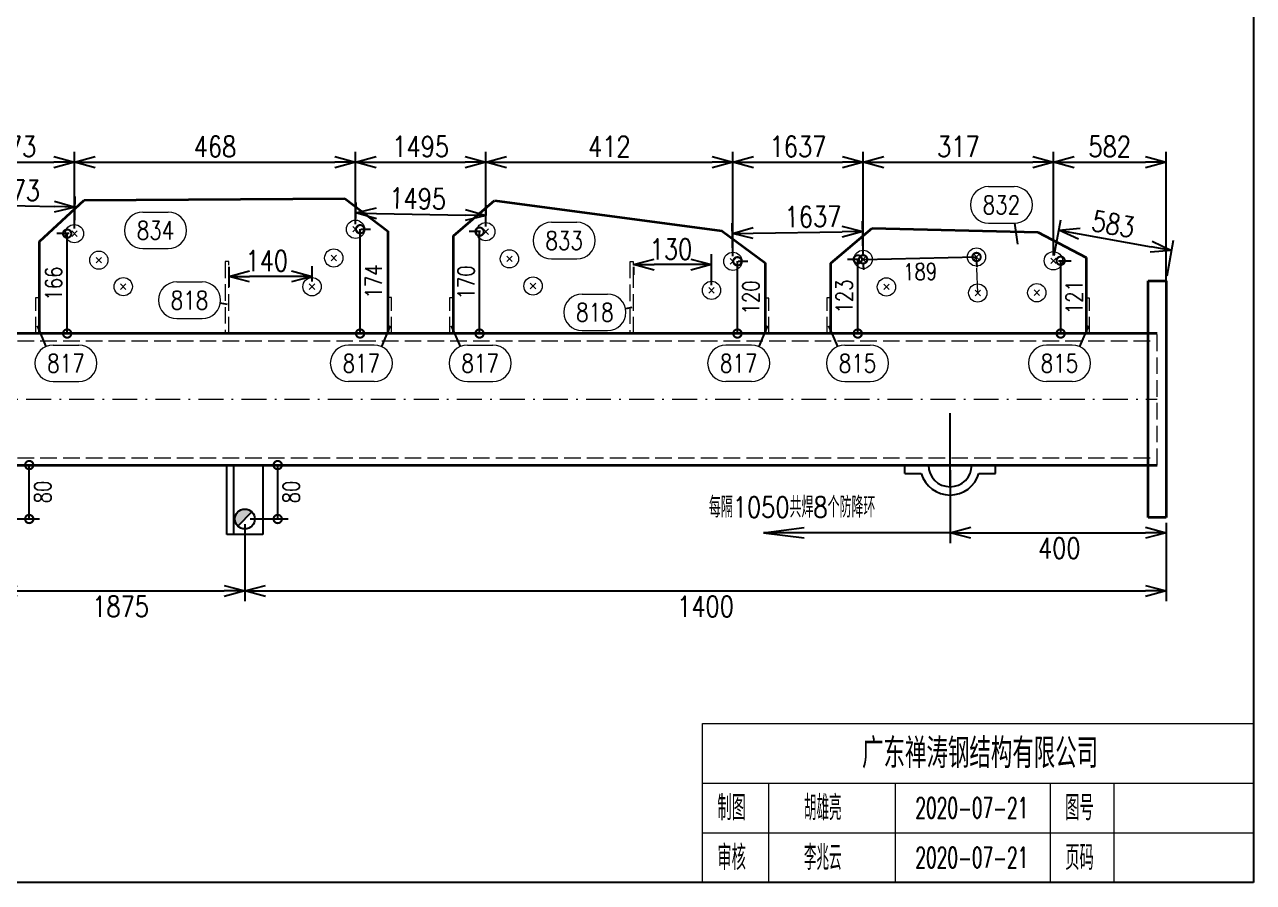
# Model space of a CAD drawing. Extents: x 1310 to 15542, y -76 to 8381.
# Drawn here: x 2299 to 2447.4, y 1193.8 to 1297.4 of the extents above; entities that cross this region are included whole.
import ezdxf
from ezdxf.enums import TextEntityAlignment as Align

# ---------------------------------------------------------------- set-up
doc = ezdxf.new("R2010")
doc.units = 0
doc.header["$MEASUREMENT"] = 0
doc.linetypes.add('一点画线', pattern=[5.2, 3, -1, 0.2, -1])
doc.linetypes.add('虚线', pattern=[2.75, 2, -0.75])
doc.layers.get('0').update_dxf_attribs({"linetype": 'CONTINUOUS', "lineweight": 25})
doc.layers.get('Defpoints').update_dxf_attribs({"linetype": 'CONTINUOUS'})
doc.layers.add('4', color=7, linetype='CONTINUOUS', lineweight=25)
doc.layers.add('5', color=7, linetype='CONTINUOUS', lineweight=25)
doc.styles.add('DimFont', font='simplex.shx', dxfattribs={"width": 0.8, "bigfont": 'gbhzfs.shx'})
doc.styles.get("Standard").update_dxf_attribs({"font": 'simplex.shx', "width": 0.7, "height": 3, "bigfont": 'gbhzfs.shx'})
doc.dimstyles.new('DHDxfDimStyleOpen30', dxfattribs={"dimtxt": 2.5, "dimasz": 2.5, "dimexe": 1.25, "dimexo": 0.625, "dimtad": 2, "dimtxsty": 'DimFont', "dimblk": 'OPEN30', "dimblk1": 'OPEN30', "dimblk2": 'OPEN30', "dimcen": 2.5, "dimadec": 0, "dimazin": 0, "dimtfac": 1, "dimtmove": 0, "dimatfit": 3, "dimfxl": 0, "dimarcsym": 0})

# ---------------------------------------------------------------- blocks, each defined once
blk = doc.blocks.new('板孔21.5')
at = {"layer": '5', "color": 7, "linetype": 'Continuous', "lineweight": 13}
for p, q in [((-0.3, -0.3), (0.3, 0.3)), ((0.3, -0.3), (-0.3, 0.3))]:
    blk.add_line(p, q, dxfattribs=at)
blk.add_circle((0, 0), 1, dxfattribs=at)
blk = doc.blocks.new('_OPEN30')
at = {"color": 0, "linetype": 'ByBlock', "lineweight": -2}
for p, q in [((-1, 0.268), (0, 0)), ((0, 0), (-1, -0.268)), ((0, 0), (-1, 0))]:
    blk.add_line(p, q, dxfattribs=at)
blk = doc.blocks.new('*D486')
at = {"layer": '5', "color": 96, "linetype": 'Continuous', "lineweight": -2}
for p, q in [((2423.38, 1269.49), (2424.16, 1273.8)), ((2426.4, 1272.13), (2435.08, 1270.57)), ((2436.99, 1267.05), (2437.76, 1271.36))]:
    blk.add_line(p, q, dxfattribs=at)
at = {"layer": 'Defpoints', "color": 0, "linetype": 'Continuous'}
for p in [(2437.54, 1270.13), (2423.27, 1268.87), (2436.88, 1266.43)]:
    blk.add_point(p, dxfattribs=at)
at = {"layer": '5', "color": 96, "linetype": 'Continuous', "lineweight": -2, "xscale": 2.5, "yscale": 2.5, "zscale": 2.5}
for p, rotation in [((2423.94, 1272.57), 169.8275937129126), ((2437.54, 1270.13), 349.8275937129126)]:
    blk.add_blockref('_OPEN30', p, dxfattribs=dict(at, rotation=rotation))
at = {"layer": '5', "color": 96, "linetype": 'Continuous', "lineweight": 18, "insert": (2430.5, 1273.3), "char_height": 2.5, "attachment_point": 5, "rotation": 349.8276, "line_spacing_factor": 0.6, "style": 'DimFont'}
blk.add_mtext('583', dxfattribs=at)
blk = doc.blocks.new('_DotSmall')
at = {"color": 0, "linetype": 'ByBlock', "const_width": 0.5}
blk.add_lwpolyline([(-0.0625, 0, 1), (0.0625, 0, 1)], format="xyb", close=True, dxfattribs=at)
blk = doc.blocks.new('*D491')
at = {"layer": '5', "color": 6, "linetype": 'Continuous', "lineweight": -2}
for p, q in [((2304.44, 1272.15), (2302.94, 1272.15)), ((2304.19, 1260.09), (2304.19, 1272.15)), ((2304.44, 1260.09), (2302.94, 1260.09))]:
    blk.add_line(p, q, dxfattribs=at)
at = {"layer": 'Defpoints', "color": 0, "linetype": 'Continuous'}
for p in [(2304.19, 1272.15), (2305.07, 1272.15), (2305.07, 1260.09)]:
    blk.add_point(p, dxfattribs=at)
at = {"layer": '5', "color": 6, "linetype": 'Continuous', "lineweight": -2, "xscale": 2, "yscale": 2, "zscale": 2}
for p, rotation in [((2304.19, 1272.15), 90), ((2304.19, 1260.09), 270)]:
    blk.add_blockref('_DotSmall', p, dxfattribs=dict(at, rotation=rotation))
at = {"layer": '5', "color": 6, "linetype": 'Continuous', "lineweight": 18, "insert": (2302.56, 1266.12), "char_height": 2, "attachment_point": 5, "rotation": 90, "line_spacing_factor": 0.6, "style": 'DimFont'}
blk.add_mtext('166', dxfattribs=at)
blk = doc.blocks.new('*D492')
at = {"layer": '5', "color": 6, "linetype": 'Continuous', "lineweight": -2}
for p, q in [((2339.56, 1260.09), (2339.56, 1272.68)), ((2339.63, 1272.68), (2340.81, 1272.68)), ((2339.63, 1260.09), (2340.81, 1260.09))]:
    blk.add_line(p, q, dxfattribs=at)
at = {"layer": 'Defpoints', "color": 0, "linetype": 'Continuous'}
for p in [(2339.01, 1272.68), (2339.56, 1272.68), (2339.01, 1260.09)]:
    blk.add_point(p, dxfattribs=at)
at = {"layer": '5', "color": 6, "linetype": 'Continuous', "lineweight": -2, "xscale": 2, "yscale": 2, "zscale": 2}
for p, rotation in [((2339.56, 1272.68), 90), ((2339.56, 1260.09), 270)]:
    blk.add_blockref('_DotSmall', p, dxfattribs=dict(at, rotation=rotation))
at = {"layer": '5', "color": 6, "linetype": 'Continuous', "lineweight": 18, "insert": (2341.18, 1266.38), "char_height": 2, "attachment_point": 5, "rotation": 90, "line_spacing_factor": 0.6, "style": 'DimFont'}
blk.add_mtext('174', dxfattribs=at)
blk = doc.blocks.new('*D493')
at = {"layer": '5', "color": 6, "linetype": 'Continuous', "lineweight": -2}
for p, q in [((2354.11, 1272.39), (2352.73, 1272.39)), ((2353.98, 1260.09), (2353.98, 1272.39)), ((2354.11, 1260.09), (2352.73, 1260.09))]:
    blk.add_line(p, q, dxfattribs=at)
at = {"layer": 'Defpoints', "color": 0, "linetype": 'Continuous'}
for p in [(2353.98, 1272.39), (2354.74, 1272.39), (2354.74, 1260.09)]:
    blk.add_point(p, dxfattribs=at)
at = {"layer": '5', "color": 6, "linetype": 'Continuous', "lineweight": -2, "xscale": 2, "yscale": 2, "zscale": 2}
for p, rotation in [((2353.98, 1272.39), 90), ((2353.98, 1260.09), 270)]:
    blk.add_blockref('_DotSmall', p, dxfattribs=dict(at, rotation=rotation))
at = {"layer": '5', "color": 6, "linetype": 'Continuous', "lineweight": 18, "insert": (2352.36, 1266.26), "char_height": 2, "attachment_point": 5, "rotation": 90, "line_spacing_factor": 0.6, "style": 'DimFont'}
blk.add_mtext('170', dxfattribs=at)
blk = doc.blocks.new('*D494')
at = {"layer": '5', "color": 6, "linetype": 'Continuous', "lineweight": -2}
for p, q in [((2385.12, 1260.09), (2385.12, 1268.81)), ((2385.19, 1268.81), (2386.37, 1268.81)), ((2385.19, 1260.09), (2386.37, 1260.09))]:
    blk.add_line(p, q, dxfattribs=at)
at = {"layer": 'Defpoints', "color": 0, "linetype": 'Continuous'}
for p in [(2384.57, 1268.81), (2385.12, 1268.81), (2384.57, 1260.09)]:
    blk.add_point(p, dxfattribs=at)
at = {"layer": '5', "color": 6, "linetype": 'Continuous', "lineweight": -2, "xscale": 2, "yscale": 2, "zscale": 2}
for p, rotation in [((2385.12, 1268.81), 90), ((2385.12, 1260.09), 270)]:
    blk.add_blockref('_DotSmall', p, dxfattribs=dict(at, rotation=rotation))
at = {"layer": '5', "color": 6, "linetype": 'Continuous', "lineweight": 18, "insert": (2386.74, 1264.45), "char_height": 2, "attachment_point": 5, "rotation": 90, "line_spacing_factor": 0.6, "style": 'DimFont'}
blk.add_mtext('120', dxfattribs=at)
blk = doc.blocks.new('*D495')
at = {"layer": '5', "color": 6, "linetype": 'Continuous', "lineweight": -2}
for p, q in [((2399.68, 1269.04), (2398.4, 1269.04)), ((2399.65, 1260.09), (2399.65, 1269.04)), ((2399.68, 1260.09), (2398.4, 1260.09))]:
    blk.add_line(p, q, dxfattribs=at)
at = {"layer": 'Defpoints', "color": 0, "linetype": 'Continuous'}
for p in [(2399.65, 1269.04), (2400.3, 1269.04), (2400.3, 1260.09)]:
    blk.add_point(p, dxfattribs=at)
at = {"layer": '5', "color": 6, "linetype": 'Continuous', "lineweight": -2, "xscale": 2, "yscale": 2, "zscale": 2}
for p, rotation in [((2399.65, 1269.04), 90), ((2399.65, 1260.09), 270)]:
    blk.add_blockref('_DotSmall', p, dxfattribs=dict(at, rotation=rotation))
at = {"layer": '5', "color": 6, "linetype": 'Continuous', "lineweight": 18, "insert": (2398.02, 1264.56), "char_height": 2, "attachment_point": 5, "rotation": 90, "line_spacing_factor": 0.6, "style": 'DimFont'}
blk.add_mtext('123', dxfattribs=at)
blk = doc.blocks.new('*D496')
at = {"layer": '5', "color": 6, "linetype": 'Continuous', "lineweight": -2}
for p, q in [((2423.9, 1268.87), (2425.4, 1268.87)), ((2424.15, 1260.09), (2424.15, 1268.87)), ((2423.9, 1260.09), (2425.4, 1260.09))]:
    blk.add_line(p, q, dxfattribs=at)
at = {"layer": 'Defpoints', "color": 0, "linetype": 'Continuous'}
for p in [(2423.27, 1268.87), (2424.15, 1268.87), (2423.27, 1260.09)]:
    blk.add_point(p, dxfattribs=at)
at = {"layer": '5', "color": 6, "linetype": 'Continuous', "lineweight": -2, "xscale": 2, "yscale": 2, "zscale": 2}
for p, rotation in [((2424.15, 1268.87), 90), ((2424.15, 1260.09), 270)]:
    blk.add_blockref('_DotSmall', p, dxfattribs=dict(at, rotation=rotation))
at = {"layer": '5', "color": 6, "linetype": 'Continuous', "lineweight": 18, "insert": (2425.78, 1264.48), "char_height": 2, "attachment_point": 5, "rotation": 90, "line_spacing_factor": 0.6, "style": 'DimFont'}
blk.add_mtext('121', dxfattribs=at)
blk = doc.blocks.new('*D498')
at = {"layer": '5', "color": 96, "linetype": 'Continuous', "lineweight": -2}
for p, q in [((2289.02, 1273.14), (2289.1, 1276.97)), ((2305.08, 1272.77), (2305.17, 1276.61)), ((2291.57, 1275.67), (2302.64, 1275.41))]:
    blk.add_line(p, q, dxfattribs=at)
at = {"layer": 'Defpoints', "color": 0, "linetype": 'Continuous'}
for p in [(2305.14, 1275.36), (2289, 1272.51), (2305.07, 1272.15)]:
    blk.add_point(p, dxfattribs=at)
at = {"layer": '5', "color": 96, "linetype": 'Continuous', "lineweight": -2, "xscale": 2.5, "yscale": 2.5, "zscale": 2.5}
for p, rotation in [((2289.07, 1275.72), 178.6982102862975), ((2305.14, 1275.36), 358.6982102862975)]:
    blk.add_blockref('_OPEN30', p, dxfattribs=dict(at, rotation=rotation))
at = {"layer": '5', "color": 96, "linetype": 'Continuous', "lineweight": 18, "insert": (2297.48, 1277.41), "char_height": 2.5, "attachment_point": 5, "rotation": 358.6982, "line_spacing_factor": 0.6, "style": 'DimFont'}
blk.add_mtext('1473', dxfattribs=at)
blk = doc.blocks.new('*D499')
at = {"layer": '5', "color": 96, "linetype": 'Continuous', "lineweight": -2}
for p, q in [((2339.02, 1273.3), (2339.07, 1275.89)), ((2341.54, 1274.59), (2352.27, 1274.39)), ((2354.75, 1273.01), (2354.79, 1275.6))]:
    blk.add_line(p, q, dxfattribs=at)
at = {"layer": 'Defpoints', "color": 0, "linetype": 'Continuous'}
for p in [(2354.77, 1274.35), (2339.01, 1272.68), (2354.74, 1272.39)]:
    blk.add_point(p, dxfattribs=at)
at = {"layer": '5', "color": 96, "linetype": 'Continuous', "lineweight": -2, "xscale": 2.5, "yscale": 2.5, "zscale": 2.5}
for p, rotation in [((2339.04, 1274.64), 178.9421235279986), ((2354.77, 1274.35), 358.9421235279986)]:
    blk.add_blockref('_OPEN30', p, dxfattribs=dict(at, rotation=rotation))
at = {"layer": '5', "color": 96, "linetype": 'Continuous', "lineweight": 18, "insert": (2346.52, 1276.38), "char_height": 2.5, "attachment_point": 5, "rotation": 358.9421, "line_spacing_factor": 0.6, "style": 'DimFont'}
blk.add_mtext('1495', dxfattribs=at)
blk = doc.blocks.new('*D500')
at = {"layer": '5', "color": 96, "linetype": 'Continuous', "lineweight": -2}
for p, q in [((2384.56, 1269.43), (2384.5, 1273.43)), ((2400.29, 1269.66), (2400.24, 1273.66)), ((2387.02, 1272.22), (2397.75, 1272.38))]:
    blk.add_line(p, q, dxfattribs=at)
at = {"layer": 'Defpoints', "color": 0, "linetype": 'Continuous'}
for p in [(2400.25, 1272.41), (2384.57, 1268.81), (2400.3, 1269.04)]:
    blk.add_point(p, dxfattribs=at)
at = {"layer": '5', "color": 96, "linetype": 'Continuous', "lineweight": -2, "xscale": 2.5, "yscale": 2.5, "zscale": 2.5}
for p, rotation in [((2400.25, 1272.41), 0.842784728914842), ((2384.52, 1272.18), 180.8427847289149)]:
    blk.add_blockref('_OPEN30', p, dxfattribs=dict(at, rotation=rotation))
at = {"layer": '5', "color": 96, "linetype": 'Continuous', "lineweight": 18, "insert": (2394.24, 1274.2), "char_height": 2.5, "attachment_point": 5, "rotation": 0.8428, "line_spacing_factor": 0.6, "style": 'DimFont'}
blk.add_mtext('1637', dxfattribs=at)
blk = doc.blocks.new('*D505')
at = {"layer": '5', "color": 7, "linetype": 'Continuous', "lineweight": -2}
for p, q in [((2289, 1273.14), (2289, 1282.03)), ((2305.07, 1272.77), (2305.07, 1282.03)), ((2291.5, 1280.78), (2302.57, 1280.78))]:
    blk.add_line(p, q, dxfattribs=at)
at = {"layer": 'Defpoints', "color": 0, "linetype": 'Continuous'}
for p in [(2305.07, 1280.78), (2289, 1272.51), (2305.07, 1272.15)]:
    blk.add_point(p, dxfattribs=at)
at = {"layer": '5', "color": 7, "linetype": 'Continuous', "lineweight": -2, "xscale": 2.5, "yscale": 2.5, "zscale": 2.5, "rotation": 180}
blk.add_blockref('_OPEN30', (2289, 1280.78), dxfattribs=at)
at = {"layer": '5', "color": 7, "linetype": 'Continuous', "lineweight": -2, "xscale": 2.5, "yscale": 2.5, "zscale": 2.5}
blk.add_blockref('_OPEN30', (2305.07, 1280.78), dxfattribs=at)
at = {"layer": '5', "color": 7, "linetype": 'Continuous', "lineweight": 18, "insert": (2297.03, 1282.65), "char_height": 2.5, "attachment_point": 5, "line_spacing_factor": 0.6, "style": 'DimFont'}
blk.add_mtext('1473', dxfattribs=at)
blk = doc.blocks.new('*D506')
at = {"layer": '5', "color": 7, "linetype": 'Continuous', "lineweight": -2}
for p, q in [((2305.07, 1272.77), (2305.07, 1282.03)), ((2339.01, 1273.3), (2339.01, 1282.03)), ((2307.57, 1280.78), (2336.51, 1280.78))]:
    blk.add_line(p, q, dxfattribs=at)
at = {"layer": 'Defpoints', "color": 0, "linetype": 'Continuous'}
for p in [(2339.01, 1280.78), (2305.07, 1272.15), (2339.01, 1272.68)]:
    blk.add_point(p, dxfattribs=at)
at = {"layer": '5', "color": 7, "linetype": 'Continuous', "lineweight": -2, "xscale": 2.5, "yscale": 2.5, "zscale": 2.5, "rotation": 180}
blk.add_blockref('_OPEN30', (2305.07, 1280.78), dxfattribs=at)
at = {"layer": '5', "color": 7, "linetype": 'Continuous', "lineweight": -2, "xscale": 2.5, "yscale": 2.5, "zscale": 2.5}
blk.add_blockref('_OPEN30', (2339.01, 1280.78), dxfattribs=at)
at = {"layer": '5', "color": 7, "linetype": 'Continuous', "lineweight": 18, "insert": (2322.04, 1282.65), "char_height": 2.5, "attachment_point": 5, "line_spacing_factor": 0.6, "style": 'DimFont'}
blk.add_mtext('468', dxfattribs=at)
blk = doc.blocks.new('*D507')
at = {"layer": '5', "color": 7, "linetype": 'Continuous', "lineweight": -2}
for p, q in [((2339.01, 1273.3), (2339.01, 1282.03)), ((2354.74, 1273.01), (2354.74, 1282.03)), ((2341.51, 1280.78), (2352.24, 1280.78))]:
    blk.add_line(p, q, dxfattribs=at)
at = {"layer": 'Defpoints', "color": 0, "linetype": 'Continuous'}
for p in [(2354.74, 1280.78), (2339.01, 1272.68), (2354.74, 1272.39)]:
    blk.add_point(p, dxfattribs=at)
at = {"layer": '5', "color": 7, "linetype": 'Continuous', "lineweight": -2, "xscale": 2.5, "yscale": 2.5, "zscale": 2.5, "rotation": 180}
blk.add_blockref('_OPEN30', (2339.01, 1280.78), dxfattribs=at)
at = {"layer": '5', "color": 7, "linetype": 'Continuous', "lineweight": -2, "xscale": 2.5, "yscale": 2.5, "zscale": 2.5}
blk.add_blockref('_OPEN30', (2354.74, 1280.78), dxfattribs=at)
at = {"layer": '5', "color": 7, "linetype": 'Continuous', "lineweight": 18, "insert": (2346.87, 1282.65), "char_height": 2.5, "attachment_point": 5, "line_spacing_factor": 0.6, "style": 'DimFont'}
blk.add_mtext('1495', dxfattribs=at)
blk = doc.blocks.new('*D508')
at = {"layer": '5', "color": 7, "linetype": 'Continuous', "lineweight": -2}
for p, q in [((2354.74, 1273.01), (2354.74, 1282.03)), ((2384.57, 1269.43), (2384.57, 1282.03)), ((2357.24, 1280.78), (2382.07, 1280.78))]:
    blk.add_line(p, q, dxfattribs=at)
at = {"layer": 'Defpoints', "color": 0, "linetype": 'Continuous'}
for p in [(2384.57, 1280.78), (2354.74, 1272.39), (2384.57, 1268.81)]:
    blk.add_point(p, dxfattribs=at)
at = {"layer": '5', "color": 7, "linetype": 'Continuous', "lineweight": -2, "xscale": 2.5, "yscale": 2.5, "zscale": 2.5, "rotation": 180}
blk.add_blockref('_OPEN30', (2354.74, 1280.78), dxfattribs=at)
at = {"layer": '5', "color": 7, "linetype": 'Continuous', "lineweight": -2, "xscale": 2.5, "yscale": 2.5, "zscale": 2.5}
blk.add_blockref('_OPEN30', (2384.57, 1280.78), dxfattribs=at)
at = {"layer": '5', "color": 7, "linetype": 'Continuous', "lineweight": 18, "insert": (2369.65, 1282.65), "char_height": 2.5, "attachment_point": 5, "line_spacing_factor": 0.6, "style": 'DimFont'}
blk.add_mtext('412', dxfattribs=at)
blk = doc.blocks.new('*D509')
at = {"layer": '5', "color": 7, "linetype": 'Continuous', "lineweight": -2}
for p, q in [((2384.57, 1269.43), (2384.57, 1282.03)), ((2400.3, 1269.66), (2400.3, 1282.03)), ((2387.07, 1280.78), (2397.8, 1280.78))]:
    blk.add_line(p, q, dxfattribs=at)
at = {"layer": 'Defpoints', "color": 0, "linetype": 'Continuous'}
for p in [(2400.3, 1280.78), (2384.57, 1268.81), (2400.3, 1269.04)]:
    blk.add_point(p, dxfattribs=at)
at = {"layer": '5', "color": 7, "linetype": 'Continuous', "lineweight": -2, "xscale": 2.5, "yscale": 2.5, "zscale": 2.5, "rotation": 180}
blk.add_blockref('_OPEN30', (2384.57, 1280.78), dxfattribs=at)
at = {"layer": '5', "color": 7, "linetype": 'Continuous', "lineweight": -2, "xscale": 2.5, "yscale": 2.5, "zscale": 2.5}
blk.add_blockref('_OPEN30', (2400.3, 1280.78), dxfattribs=at)
at = {"layer": '5', "color": 7, "linetype": 'Continuous', "lineweight": 18, "insert": (2392.43, 1282.65), "char_height": 2.5, "attachment_point": 5, "line_spacing_factor": 0.6, "style": 'DimFont'}
blk.add_mtext('1637', dxfattribs=at)
blk = doc.blocks.new('*D510')
at = {"layer": '5', "color": 7, "linetype": 'Continuous', "lineweight": -2}
for p, q in [((2400.3, 1269.66), (2400.3, 1282.03)), ((2423.27, 1269.5), (2423.27, 1282.03)), ((2402.8, 1280.78), (2420.77, 1280.78))]:
    blk.add_line(p, q, dxfattribs=at)
at = {"layer": 'Defpoints', "color": 0, "linetype": 'Continuous'}
for p in [(2423.27, 1280.78), (2400.3, 1269.04), (2423.27, 1268.87)]:
    blk.add_point(p, dxfattribs=at)
at = {"layer": '5', "color": 7, "linetype": 'Continuous', "lineweight": -2, "xscale": 2.5, "yscale": 2.5, "zscale": 2.5, "rotation": 180}
blk.add_blockref('_OPEN30', (2400.3, 1280.78), dxfattribs=at)
at = {"layer": '5', "color": 7, "linetype": 'Continuous', "lineweight": -2, "xscale": 2.5, "yscale": 2.5, "zscale": 2.5}
blk.add_blockref('_OPEN30', (2423.27, 1280.78), dxfattribs=at)
at = {"layer": '5', "color": 7, "linetype": 'Continuous', "lineweight": 18, "insert": (2411.79, 1282.65), "char_height": 2.5, "attachment_point": 5, "line_spacing_factor": 0.6, "style": 'DimFont'}
blk.add_mtext('317', dxfattribs=at)
blk = doc.blocks.new('*D511')
at = {"layer": '5', "color": 7, "linetype": 'Continuous', "lineweight": -2}
for p, q in [((2423.27, 1269.5), (2423.27, 1282.03)), ((2436.88, 1252.77), (2436.88, 1282.03)), ((2425.77, 1280.78), (2434.38, 1280.78))]:
    blk.add_line(p, q, dxfattribs=at)
at = {"layer": 'Defpoints', "color": 0, "linetype": 'Continuous'}
for p in [(2436.88, 1280.78), (2423.27, 1268.87), (2436.88, 1252.15)]:
    blk.add_point(p, dxfattribs=at)
at = {"layer": '5', "color": 7, "linetype": 'Continuous', "lineweight": -2, "xscale": 2.5, "yscale": 2.5, "zscale": 2.5, "rotation": 180}
blk.add_blockref('_OPEN30', (2423.27, 1280.78), dxfattribs=at)
at = {"layer": '5', "color": 7, "linetype": 'Continuous', "lineweight": -2, "xscale": 2.5, "yscale": 2.5, "zscale": 2.5}
blk.add_blockref('_OPEN30', (2436.88, 1280.78), dxfattribs=at)
at = {"layer": '5', "color": 7, "linetype": 'Continuous', "lineweight": 18, "insert": (2430.07, 1282.65), "char_height": 2.5, "attachment_point": 5, "line_spacing_factor": 0.6, "style": 'DimFont'}
blk.add_mtext('582', dxfattribs=at)
blk = doc.blocks.new('*D512')
at = {"layer": '5', "color": 134, "linetype": 'Continuous', "lineweight": -2}
for p, q in [((2323.7, 1268.16), (2323.7, 1265.74)), ((2333.76, 1266.36), (2333.76, 1268.24)), ((2331.26, 1266.99), (2326.2, 1266.99))]:
    blk.add_line(p, q, dxfattribs=at)
at = {"layer": 'Defpoints', "color": 0, "linetype": 'Continuous'}
for p in [(2323.7, 1268.78), (2323.7, 1266.99), (2333.76, 1265.74)]:
    blk.add_point(p, dxfattribs=at)
at = {"layer": '5', "color": 134, "linetype": 'Continuous', "lineweight": -2, "xscale": 2.5, "yscale": 2.5, "zscale": 2.5, "rotation": 180}
blk.add_blockref('_OPEN30', (2323.7, 1266.99), dxfattribs=at)
at = {"layer": '5', "color": 134, "linetype": 'Continuous', "lineweight": -2, "xscale": 2.5, "yscale": 2.5, "zscale": 2.5}
blk.add_blockref('_OPEN30', (2333.76, 1266.99), dxfattribs=at)
at = {"layer": '5', "color": 134, "linetype": 'Continuous', "lineweight": 18, "insert": (2328.29, 1268.86), "char_height": 2.5, "attachment_point": 5, "line_spacing_factor": 0.6, "style": 'DimFont'}
blk.add_mtext('140', dxfattribs=at)
blk = doc.blocks.new('*D513')
at = {"layer": '5', "color": 134, "linetype": 'Continuous', "lineweight": -2}
for p, q in [((2381.99, 1265.92), (2381.99, 1269.66)), ((2372.56, 1268.13), (2372.56, 1267.16)), ((2379.49, 1268.41), (2375.06, 1268.41))]:
    blk.add_line(p, q, dxfattribs=at)
at = {"layer": 'Defpoints', "color": 0, "linetype": 'Continuous'}
for p in [(2372.56, 1268.76), (2372.56, 1268.41), (2381.99, 1265.3)]:
    blk.add_point(p, dxfattribs=at)
at = {"layer": '5', "color": 134, "linetype": 'Continuous', "lineweight": -2, "xscale": 2.5, "yscale": 2.5, "zscale": 2.5, "rotation": 180}
blk.add_blockref('_OPEN30', (2372.56, 1268.41), dxfattribs=at)
at = {"layer": '5', "color": 134, "linetype": 'Continuous', "lineweight": -2, "xscale": 2.5, "yscale": 2.5, "zscale": 2.5}
blk.add_blockref('_OPEN30', (2381.99, 1268.41), dxfattribs=at)
at = {"layer": '5', "color": 134, "linetype": 'Continuous', "lineweight": 18, "insert": (2377.1, 1270.28), "char_height": 2.5, "attachment_point": 5, "line_spacing_factor": 0.6, "style": 'DimFont'}
blk.add_mtext('130', dxfattribs=at)
blk = doc.blocks.new('*D581')
at = {"layer": '5', "color": 6, "linetype": 'Continuous', "lineweight": -2}
for p, q in [((2400.3, 1269.04), (2413.99, 1269.33)), ((2414, 1268.71), (2414.01, 1268.08)), ((2400.32, 1268.41), (2400.33, 1267.79))]:
    blk.add_line(p, q, dxfattribs=at)
at = {"layer": 'Defpoints', "color": 0, "linetype": 'Continuous'}
for p in [(2400.3, 1269.04), (2413.99, 1269.33), (2413.99, 1269.33)]:
    blk.add_point(p, dxfattribs=at)
at = {"layer": '5', "color": 6, "linetype": 'Continuous', "lineweight": -2, "xscale": 2, "yscale": 2, "zscale": 2}
for p, rotation in [((2400.3, 1269.04), 181.2373660788034), ((2413.99, 1269.33), 1.237366078803411)]:
    blk.add_blockref('_DotSmall', p, dxfattribs=dict(at, rotation=rotation))
at = {"layer": '5', "color": 6, "linetype": 'Continuous', "lineweight": 18, "insert": (2407.18, 1267.56), "char_height": 2, "attachment_point": 5, "rotation": 1.2374, "style": 'DimFont'}
blk.add_mtext('189', dxfattribs=at)
blk = doc.blocks.new('*D604')
at = {"layer": '5', "color": 6, "linetype": 'Continuous', "lineweight": -2}
for p, q in [((2298.43, 1244.21), (2300.86, 1244.21)), ((2299.61, 1237.7), (2299.61, 1244.21)), ((2296.27, 1237.7), (2300.86, 1237.7))]:
    blk.add_line(p, q, dxfattribs=at)
at = {"layer": 'Defpoints', "color": 0, "linetype": 'Continuous'}
for p in [(2297.8, 1244.21), (2299.61, 1244.21), (2295.64, 1237.7)]:
    blk.add_point(p, dxfattribs=at)
at = {"layer": '5', "color": 6, "linetype": 'Continuous', "lineweight": -2, "xscale": 2, "yscale": 2, "zscale": 2}
for p, rotation in [((2299.61, 1244.21), 90), ((2299.61, 1237.7), 270)]:
    blk.add_blockref('_DotSmall', p, dxfattribs=dict(at, rotation=rotation))
at = {"layer": '5', "color": 6, "linetype": 'Continuous', "lineweight": 18, "insert": (2301.24, 1240.96), "char_height": 2, "attachment_point": 5, "rotation": 90, "style": 'DimFont'}
blk.add_mtext('80', dxfattribs=at)
blk = doc.blocks.new('*D605')
at = {"layer": '5', "color": 6, "linetype": 'Continuous', "lineweight": -2}
for p, q in [((2328.43, 1244.21), (2330.86, 1244.21)), ((2329.61, 1237.7), (2329.61, 1244.21)), ((2326.27, 1237.7), (2330.86, 1237.7))]:
    blk.add_line(p, q, dxfattribs=at)
at = {"layer": 'Defpoints', "color": 0, "linetype": 'Continuous'}
for p in [(2327.8, 1244.21), (2329.61, 1244.21), (2325.64, 1237.7)]:
    blk.add_point(p, dxfattribs=at)
at = {"layer": '5', "color": 6, "linetype": 'Continuous', "lineweight": -2, "xscale": 2, "yscale": 2, "zscale": 2}
for p, rotation in [((2329.61, 1244.21), 90), ((2329.61, 1237.7), 270)]:
    blk.add_blockref('_DotSmall', p, dxfattribs=dict(at, rotation=rotation))
at = {"layer": '5', "color": 6, "linetype": 'Continuous', "lineweight": 18, "insert": (2331.24, 1240.96), "char_height": 2, "attachment_point": 5, "rotation": 90, "style": 'DimFont'}
blk.add_mtext('80', dxfattribs=at)
blk = doc.blocks.new('*D610')
at = {"color": 0, "linetype": 'Continuous', "lineweight": -2}
for p, q in [((2295.64, 1237.07), (2295.64, 1227.77)), ((2325.64, 1237.07), (2325.64, 1227.77)), ((2298.14, 1229.02), (2323.14, 1229.02))]:
    blk.add_line(p, q, dxfattribs=at)
at = {"layer": 'Defpoints', "color": 0, "linetype": 'Continuous'}
for p in [(2295.64, 1237.7), (2325.64, 1237.7), (2325.64, 1229.02)]:
    blk.add_point(p, dxfattribs=at)
at = {"color": 0, "linetype": 'Continuous', "lineweight": -2, "xscale": 2.5, "yscale": 2.5, "zscale": 2.5, "rotation": 180}
blk.add_blockref('_OPEN30', (2295.64, 1229.02), dxfattribs=at)
at = {"color": 0, "linetype": 'Continuous', "lineweight": -2, "xscale": 2.5, "yscale": 2.5, "zscale": 2.5}
blk.add_blockref('_OPEN30', (2325.64, 1229.02), dxfattribs=at)
at = {"color": 0, "linetype": 'Continuous', "insert": (2310.64, 1227.15), "char_height": 2.5, "attachment_point": 5, "style": 'DimFont'}
blk.add_mtext('1875', dxfattribs=at)
blk = doc.blocks.new('*D611')
at = {"color": 0, "linetype": 'Continuous', "lineweight": -2}
for p, q in [((2325.64, 1237.07), (2325.64, 1227.77)), ((2436.88, 1237.24), (2436.88, 1227.77)), ((2328.14, 1229.02), (2434.38, 1229.02))]:
    blk.add_line(p, q, dxfattribs=at)
at = {"layer": 'Defpoints', "color": 0, "linetype": 'Continuous'}
for p in [(2325.64, 1237.7), (2436.88, 1237.87), (2436.88, 1229.02)]:
    blk.add_point(p, dxfattribs=at)
at = {"color": 0, "linetype": 'Continuous', "lineweight": -2, "xscale": 2.5, "yscale": 2.5, "zscale": 2.5, "rotation": 180}
blk.add_blockref('_OPEN30', (2325.64, 1229.02), dxfattribs=at)
at = {"color": 0, "linetype": 'Continuous', "lineweight": -2, "xscale": 2.5, "yscale": 2.5, "zscale": 2.5}
blk.add_blockref('_OPEN30', (2436.88, 1229.02), dxfattribs=at)
at = {"color": 0, "linetype": 'Continuous', "insert": (2381.26, 1227.15), "char_height": 2.5, "attachment_point": 5, "style": 'DimFont'}
blk.add_mtext('1400', dxfattribs=at)
blk = doc.blocks.new('*D612')
at = {"color": 7, "linetype": 'Continuous', "lineweight": -2}
for p, q in [((2410.79, 1243.59), (2410.79, 1234.8)), ((2413.29, 1236.05), (2434.38, 1236.05)), ((2436.88, 1237.24), (2436.88, 1234.8))]:
    blk.add_line(p, q, dxfattribs=at)
at = {"layer": 'Defpoints', "color": 0, "linetype": 'Continuous'}
for p in [(2410.79, 1244.21), (2436.88, 1237.87), (2436.88, 1236.05)]:
    blk.add_point(p, dxfattribs=at)
at = {"color": 7, "linetype": 'Continuous', "lineweight": -2, "xscale": 2.5, "yscale": 2.5, "zscale": 2.5, "rotation": 180}
blk.add_blockref('_OPEN30', (2410.79, 1236.05), dxfattribs=at)
at = {"color": 7, "linetype": 'Continuous', "lineweight": -2, "xscale": 2.5, "yscale": 2.5, "zscale": 2.5}
blk.add_blockref('_OPEN30', (2436.88, 1236.05), dxfattribs=at)
at = {"color": 7, "linetype": 'Continuous', "lineweight": 18, "insert": (2423.98, 1234.17), "char_height": 2.5, "attachment_point": 5, "style": 'DimFont'}
blk.add_mtext('400', dxfattribs=at)
blk = doc.blocks.new('CTDHK')
at = {"color": 0, "linetype": 'Continuous'}
for p, q in [((297, 210), (297, 0)), ((297, 0), (0, 0))]:
    blk.add_line(p, q, dxfattribs=at)

msp = doc.modelspace()

# ---------------------------------------------------------------- hatches: boundary and pattern name
msp.add_hatch(color=256).paths.add_polyline_path([(2326.492, 1238.549, 0.6681786), (2324.443, 1237.7, 0.1989124), (2324.795, 1236.851)])

# ---------------------------------------------------------------- linework, layer by layer
at = {"color": 0, "linetype": 'Continuous'}
for p, q in [((2418.991, 1270.869), (2418.626, 1273.415)), ((2323.541, 1263.606), (2322.677, 1263.75)), ((2372.374, 1263.23), (2371.612, 1263.078)), ((2300.55, 1261), (2301.624, 1258.517)), ((2343.203, 1261), (2342.129, 1258.517)), ((2350.564, 1261), (2351.638, 1258.517)), ((2388.765, 1261), (2387.691, 1258.517)), ((2396.126, 1261), (2397.2, 1258.517)), ((2427.493, 1261), (2426.419, 1258.517))]:
    msp.add_line(p, q, dxfattribs=at)
for p, q in [((2410.791, 1241.593), (2410.791, 1250.479)), ((2323.482, 1244.212), (2327.802, 1244.212)), ((2323.482, 1235.849), (2323.482, 1244.212)), ((2324.322, 1235.849), (2324.322, 1244.212)), ((2327.802, 1244.212), (2327.802, 1235.849)), ((2405.32, 1244.212), (2408.172, 1244.212)), ((2405.32, 1243.212), (2405.32, 1244.212)), ((2413.41, 1244.212), (2416.262, 1244.212)), ((2416.262, 1243.212), (2416.262, 1244.212)), ((2405.32, 1243.212), (2407.313, 1243.212)), ((2414.269, 1243.212), (2416.262, 1243.212)), ((2326.492, 1238.549), (2324.795, 1236.851)), ((2388.26, 1236.05), (2393.168, 1236.68)), ((2410.791, 1236.05), (2388.26, 1236.05)), ((2388.26, 1236.05), (2393.168, 1235.42)), ((2327.802, 1235.849), (2323.482, 1235.849))]:
    msp.add_line(p, q)
msp.add_circle((2325.643, 1237.7), 1.201)
for radius, start, end in [(2.619, 180, 0), (3.619, 196.04206, 343.95794)]:
    msp.add_arc((2410.791, 1244.212), radius, start, end)
at = {"layer": '4', "color": 1, "linetype": 'Continuous', "lineweight": 18}
for p, q in [((2380.922, 1213.031), (2447.422, 1213.031)), ((2380.922, 1193.831), (2380.922, 1213.031)), ((2380.922, 1205.831), (2447.422, 1205.831)), ((2388.922, 1193.831), (2388.922, 1205.831)), ((2404.222, 1193.831), (2404.222, 1205.831)), ((2422.922, 1193.831), (2422.922, 1205.831)), ((2430.622, 1193.831), (2430.622, 1205.831)), ((2380.922, 1199.831), (2447.422, 1199.831))]:
    msp.add_line(p, q, dxfattribs=at)
at = {"layer": '4', "color": 6, "linetype": 'Continuous', "lineweight": 18}
msp.add_lwpolyline([(2150.422, 1403.831), (2150.422, 1193.831), (2447.422, 1193.831), (2447.422, 1403.831)], close=True, dxfattribs=at)
at = {"layer": '5', "color": 1, "linetype": 'Continuous', "lineweight": 18}
for p, q in [((2415.448, 1277.825), (2418.535, 1277.825)), ((2313.316, 1274.746), (2316.403, 1274.746)), ((2362.656, 1273.519), (2365.743, 1273.519)), ((2415.448, 1273.415), (2418.535, 1273.415)), ((2313.316, 1270.336), (2316.403, 1270.336)), ((2362.656, 1269.109), (2365.743, 1269.109)), ((2317.414, 1266.317), (2320.501, 1266.317)), ((2366.363, 1264.853), (2369.45, 1264.853)), ((2317.414, 1261.907), (2320.501, 1261.907)), ((2366.363, 1260.443), (2369.45, 1260.443)), ((2302.5, 1258.698), (2305.587, 1258.698)), ((2341.254, 1258.698), (2338.167, 1258.698)), ((2352.513, 1258.698), (2355.6, 1258.698)), ((2386.816, 1258.698), (2383.729, 1258.698)), ((2398.075, 1258.698), (2401.162, 1258.698)), ((2425.544, 1258.698), (2422.457, 1258.698)), ((2302.5, 1254.288), (2305.587, 1254.288)), ((2341.254, 1254.288), (2338.167, 1254.288)), ((2352.513, 1254.288), (2355.6, 1254.288)), ((2386.816, 1254.288), (2383.729, 1254.288)), ((2398.075, 1254.288), (2401.162, 1254.288)), ((2425.544, 1254.288), (2422.457, 1254.288))]:
    msp.add_line(p, q, dxfattribs=at)
at = {"layer": '5', "color": 7, "linetype": 'Continuous', "lineweight": 35}
for p, q in [((2300.833, 1271.204), (2306.262, 1276.203)), ((2306.262, 1276.203), (2337.717, 1276.378)), ((2337.717, 1276.378), (2342.921, 1272.442)), ((2350.846, 1271.884), (2355.768, 1276.167)), ((2355.768, 1276.167), (2383.223, 1272.489)), ((2342.921, 1272.442), (2342.921, 1260.088)), ((2350.846, 1260.088), (2350.846, 1271.884)), ((2383.223, 1272.489), (2388.483, 1268.629)), ((2396.409, 1268.593), (2401.392, 1272.804)), ((2401.392, 1272.804), (2421.381, 1272.307)), ((2421.381, 1272.307), (2427.211, 1269.275)), ((2300.833, 1260.088), (2300.833, 1271.204)), ((2388.483, 1268.629), (2388.483, 1260.088)), ((2396.409, 1260.088), (2396.409, 1268.593)), ((2427.211, 1269.275), (2427.211, 1260.088)), ((2434.702, 1266.431), (2436.876, 1266.431)), ((2434.702, 1237.869), (2434.702, 1266.431)), ((2436.876, 1266.431), (2436.876, 1237.869)), ((2435.789, 1260.088), (2174.45, 1260.088)), ((2342.921, 1260.088), (2300.833, 1260.088)), ((2388.483, 1260.088), (2350.846, 1260.088)), ((2427.211, 1260.088), (2396.409, 1260.088)), ((2174.45, 1244.212), (2435.789, 1244.212)), ((2436.876, 1237.869), (2434.702, 1237.869))]:
    msp.add_line(p, q, dxfattribs=at)
at = {"layer": '5', "color": 7, "linetype": '虚线', "lineweight": 18}
for p, q in [((2323.7, 1268.785), (2323.265, 1268.785)), ((2323.265, 1268.785), (2323.265, 1260.088)), ((2323.7, 1260.088), (2323.7, 1268.785)), ((2372.559, 1268.756), (2372.124, 1268.756)), ((2372.124, 1268.756), (2372.124, 1260.088)), ((2372.559, 1260.088), (2372.559, 1268.756)), ((2300.398, 1260.088), (2300.398, 1264.433)), ((2300.398, 1264.433), (2300.833, 1264.433)), ((2300.833, 1264.433), (2300.833, 1260.088)), ((2343.355, 1264.433), (2342.921, 1264.433)), ((2342.921, 1264.433), (2342.921, 1260.088)), ((2343.355, 1260.088), (2343.355, 1264.433)), ((2350.411, 1260.088), (2350.411, 1264.433)), ((2350.411, 1264.433), (2350.846, 1264.433)), ((2350.846, 1264.433), (2350.846, 1260.088)), ((2388.918, 1264.35), (2388.483, 1264.35)), ((2388.483, 1264.35), (2388.483, 1260.088)), ((2388.918, 1260.088), (2388.918, 1264.35)), ((2395.974, 1260.088), (2395.974, 1264.433)), ((2395.974, 1264.433), (2396.409, 1264.433)), ((2396.409, 1264.433), (2396.409, 1260.088)), ((2427.646, 1264.35), (2427.211, 1264.35)), ((2427.211, 1264.35), (2427.211, 1260.088)), ((2427.646, 1260.088), (2427.646, 1264.35)), ((2435.789, 1244.212), (2435.789, 1260.088)), ((2174.45, 1259.206), (2435.789, 1259.206)), ((2174.45, 1245.094), (2435.789, 1245.094))]:
    msp.add_line(p, q, dxfattribs=at)
at = {"layer": '5', "color": 1, "linetype": '一点画线', "lineweight": 18}
for p, q in [((2414.136, 1264.986), (2413.987, 1269.333)), ((2174.45, 1252.15), (2435.789, 1252.15))]:
    msp.add_line(p, q, dxfattribs=at)
at = {"layer": '5', "color": 1, "linetype": 'Continuous', "lineweight": 18}
for centre, start, end in [((2415.448, 1275.62), 90, 270), ((2418.535, 1275.62), 270, 90), ((2313.316, 1272.541), 90, 270), ((2316.403, 1272.541), 270, 90), ((2362.656, 1271.314), 90, 270), ((2365.743, 1271.314), 270, 90), ((2317.414, 1264.112), 90, 270), ((2320.501, 1264.112), 270, 90), ((2366.363, 1262.648), 90, 270), ((2369.45, 1262.648), 270, 90), ((2302.5, 1256.493), 90, 270), ((2305.587, 1256.493), 270, 90), ((2338.167, 1256.493), 90, 270), ((2341.254, 1256.493), 270, 90), ((2352.513, 1256.493), 90, 270), ((2355.6, 1256.493), 270, 90), ((2383.729, 1256.493), 90, 270), ((2386.816, 1256.493), 270, 90), ((2398.075, 1256.493), 90, 270), ((2401.162, 1256.493), 270, 90), ((2422.457, 1256.493), 90, 270), ((2425.544, 1256.493), 270, 90)]:
    msp.add_arc(centre, 2.205, start, end, dxfattribs=at)

# ---------------------------------------------------------------- block references
at = {"color": 2, "linetype": 'Continuous'}
msp.add_blockref('CTDHK', (2150.422, 1193.831), dxfattribs=at)
at = {"layer": '5', "color": 7, "linetype": 'Continuous', "lineweight": 35, "xscale": 1.102500000000873, "yscale": 1.102499999999964, "zscale": 1.1025}
for p in [(2305.068, 1272.148), (2339.007, 1272.676), (2354.735, 1272.385), (2336.383, 1269.206), (2357.59, 1269.104), (2400.304, 1269.037), (2413.987, 1269.333), (2308.015, 1268.948), (2384.566, 1268.806), (2423.272, 1268.872), (2310.961, 1265.749), (2333.759, 1265.737), (2360.445, 1265.822), (2381.992, 1265.299), (2403.112, 1265.715), (2414.136, 1264.986), (2421.265, 1265.013)]:
    msp.add_blockref('板孔21.5', p, dxfattribs=at)

# ---------------------------------------------------------------- texts
at = {"color": 1, "linetype": 'Continuous', "lineweight": 18, "width": 0.8}
msp.add_text('每隔1050共焊8个防降环', height=2.5, dxfattribs=at).set_placement((2391.722, 1239.263), align=Align.MIDDLE)
at = {"layer": '4', "color": 1, "linetype": 'Continuous', "lineweight": 13}
msp.add_text('广东禅涛钢结构有限公司', height=3.6, dxfattribs=at).set_placement((2414.422, 1209.431), align=Align.MIDDLE_CENTER)
for s, height, width, p in [('制图', 3, 0.8, (2384.422, 1202.831)), ('胡雄亮', 3, 0.7, (2395.422, 1202.831)), ('2020-07-21', 2.5, 0.6, (2413.422, 1202.831)), ('图号', 3, 0.8, (2426.422, 1202.831)), ('审核', 3, 0.8, (2384.422, 1196.831)), ('李兆云', 3, 0.7, (2395.422, 1196.831)), ('2020-07-21', 2.5, 0.6, (2413.422, 1196.831)), ('页码', 3, 0.8, (2426.422, 1196.831))]:
    msp.add_text(s, height=height, dxfattribs=dict(at, width=width)).set_placement(p, align=Align.MIDDLE_CENTER)
at = {"layer": '5', "color": 1, "linetype": 'Continuous', "lineweight": 18, "width": 0.8}
for s, p in [('832', (2416.992, 1275.62)), ('834', (2314.859, 1272.541)), ('833', (2364.199, 1271.314)), ('818', (2318.958, 1264.112)), ('818', (2367.906, 1262.648)), ('817', (2304.043, 1256.493)), ('817', (2339.71, 1256.493)), ('817', (2354.057, 1256.493)), ('817', (2385.273, 1256.493)), ('815', (2399.619, 1256.493)), ('815', (2424.001, 1256.493))]:
    msp.add_text(s, height=2.205, dxfattribs=at).set_placement(p, align=Align.MIDDLE_CENTER)

# ---------------------------------------------------------------- dimensions: what is measured, and where the dimension line sits
at = {"color": 7, "linetype": 'Continuous', "lineweight": 18}
dim = msp.add_linear_dim(base=(2436.876, 1236.05), p1=(2410.791, 1244.212), p2=(2436.876, 1237.869), text='400', dimstyle='DHDxfDimStyleOpen30', override={"dimclrd": 7, "dimclre": 7, "dimclrt": 7}, dxfattribs=at)
dim.commit()
dim.dimension.update_dxf_attribs({"geometry": '*D612', "text_midpoint": (2423.981, 1236.05), "dimtype": 160})
at = {"color": 0, "linetype": 'Continuous'}
for base, p1, p2, text, picture, middle in [((2325.643, 1229.022), (2295.643, 1237.7), (2325.643, 1237.7), '1875', '*D610', (2310.643, 1227.147)), ((2436.876, 1229.022), (2325.643, 1237.7), (2436.876, 1237.869), '1400', '*D611', (2381.26, 1227.147))]:
    dim = msp.add_linear_dim(base=base, p1=p1, p2=p2, text=text, dimstyle='DHDxfDimStyleOpen30', override={"dimtmove": 1}, dxfattribs=at)
    dim.commit()
    dim.dimension.update_dxf_attribs({"geometry": picture, "text_midpoint": middle})
at = {"layer": '5', "color": 7, "linetype": 'Continuous', "lineweight": 18}
for base, p1, p2, text, picture, middle in [((2305.068, 1280.777), (2289.001, 1272.513), (2305.068, 1272.148), '1473', '*D505', (2297.035, 1280.777)), ((2339.007, 1280.777), (2305.068, 1272.148), (2339.007, 1272.676), '468', '*D506', (2322.038, 1280.777)), ((2354.735, 1280.777), (2339.007, 1272.676), (2354.735, 1272.385), '1495', '*D507', (2346.871, 1280.777)), ((2384.566, 1280.777), (2354.735, 1272.385), (2384.566, 1268.806), '412', '*D508', (2369.651, 1280.777)), ((2400.304, 1280.777), (2384.566, 1268.806), (2400.304, 1269.037), '1637', '*D509', (2392.435, 1280.777)), ((2423.272, 1280.777), (2400.304, 1269.037), (2423.272, 1268.872), '317', '*D510', (2411.788, 1280.777)), ((2436.876, 1280.777), (2423.272, 1268.872), (2436.876, 1252.15), '582', '*D511', (2430.074, 1280.777))]:
    dim = msp.add_linear_dim(base=base, p1=p1, p2=p2, text=text, dimstyle='DHDxfDimStyleOpen30', override={"dimtxt": 2.5, "dimclrd": 7, "dimclre": 7, "dimclrt": 7}, dxfattribs=at)
    dim.commit()
    dim.dimension.update_dxf_attribs({"geometry": picture, "text_midpoint": middle, "dimtype": 160})
at = {"layer": '5', "color": 96, "linetype": 'Continuous', "lineweight": 18}
for base, p1, p2, angle, text, picture, middle in [((2305.141, 1275.357), (2289.001, 1272.513), (2305.068, 1272.148), 358.69821, '1473', '*D498', (2297.436, 1275.532)), ((2354.771, 1274.348), (2339.007, 1272.676), (2354.735, 1272.385), 358.94212, '1495', '*D499', (2346.489, 1274.501)), ((2400.254, 1272.414), (2384.566, 1268.806), (2400.304, 1269.037), 0.84278, '1637', '*D500', (2394.266, 1272.326)), ((2437.54, 1270.129), (2423.272, 1268.872), (2436.876, 1266.431), 349.82759, '583', '*D486', (2430.168, 1271.452))]:
    dim = msp.add_linear_dim(base=base, p1=p1, p2=p2, angle=angle, text=text, dimstyle='DHDxfDimStyleOpen30', override={"dimtxt": 2.5, "dimclrd": 96, "dimclre": 96, "dimclrt": 96}, dxfattribs=at)
    dim.commit()
    dim.dimension.update_dxf_attribs({"geometry": picture, "text_midpoint": middle, "dimtype": 161})
at = {"layer": '5', "color": 6, "linetype": 'Continuous', "lineweight": 18}
for base, p1, p2, text, picture, middle in [((2339.558, 1272.676), (2339.007, 1260.088), (2339.007, 1272.676), '174', '*D492', (2339.558, 1266.382)), ((2304.186, 1272.148), (2305.068, 1260.088), (2305.068, 1272.148), '166', '*D491', (2304.186, 1266.118)), ((2353.984, 1272.385), (2354.735, 1260.088), (2354.735, 1272.385), '170', '*D493', (2353.984, 1266.262)), ((2385.117, 1268.806), (2384.566, 1260.088), (2384.566, 1268.806), '120', '*D494', (2385.117, 1264.447)), ((2399.648, 1269.037), (2400.304, 1260.088), (2400.304, 1269.037), '123', '*D495', (2399.648, 1264.563)), ((2424.154, 1268.872), (2423.272, 1260.088), (2423.272, 1268.872), '121', '*D496', (2424.154, 1264.48))]:
    dim = msp.add_linear_dim(base=base, p1=p1, p2=p2, angle=90, text=text, dimstyle='DHDxfDimStyleOpen30', override={"dimtxt": 2, "dimasz": 2, "dimblk1": 'DotSmall', "dimblk2": 'DotSmall', "dimsah": 1, "dimclrd": 6, "dimclre": 6, "dimclrt": 6}, dxfattribs=at)
    dim.commit()
    dim.dimension.update_dxf_attribs({"geometry": picture, "text_midpoint": middle, "dimtype": 161})
at = {"layer": '5', "color": 134, "linetype": 'Continuous', "lineweight": 18}
for base, p1, p2, text, picture, middle in [((2372.559, 1268.408), (2381.992, 1265.299), (2372.559, 1268.756), '130', '*D513', (2377.095, 1268.408)), ((2323.7, 1266.988), (2333.759, 1265.737), (2323.7, 1268.785), '140', '*D512', (2328.292, 1266.988))]:
    dim = msp.add_linear_dim(base=base, p1=p1, p2=p2, text=text, dimstyle='DHDxfDimStyleOpen30', override={"dimtxt": 2.5, "dimclrd": 134, "dimclre": 134, "dimclrt": 134}, dxfattribs=at)
    dim.commit()
    dim.dimension.update_dxf_attribs({"geometry": picture, "text_midpoint": middle, "dimtype": 160})
at = {"layer": '5', "color": 6, "linetype": 'Continuous', "lineweight": 18}
dim = msp.add_aligned_dim(p1=(2400.304, 1269.037), p2=(2413.987, 1269.333), distance=0, text='189', dimstyle='DHDxfDimStyleOpen30', override={"dimtxt": 2, "dimasz": 2, "dimblk1": 'DotSmall', "dimblk2": 'DotSmall', "dimsah": 1, "dimclrd": 6, "dimclre": 6, "dimclrt": 6}, dxfattribs=at)
dim.commit()
dim.dimension.update_dxf_attribs({"geometry": '*D581', "text_midpoint": (2407.181, 1267.56)})
for base, p1, p2, picture, middle in [((2299.614, 1244.212), (2295.643, 1237.7), (2297.802, 1244.212), '*D604', (2301.239, 1240.956)), ((2329.614, 1244.212), (2325.643, 1237.7), (2327.802, 1244.212), '*D605', (2331.239, 1240.956))]:
    dim = msp.add_linear_dim(base=base, p1=p1, p2=p2, angle=90, text='80', dimstyle='DHDxfDimStyleOpen30', override={"dimtxt": 2, "dimasz": 2, "dimblk1": 'DotSmall', "dimblk2": 'DotSmall', "dimsah": 1, "dimclrd": 6, "dimclre": 6, "dimclrt": 6}, dxfattribs=at)
    dim.commit()
    dim.dimension.update_dxf_attribs({"geometry": picture, "text_midpoint": middle})

doc.saveas('drawing.dxf')
